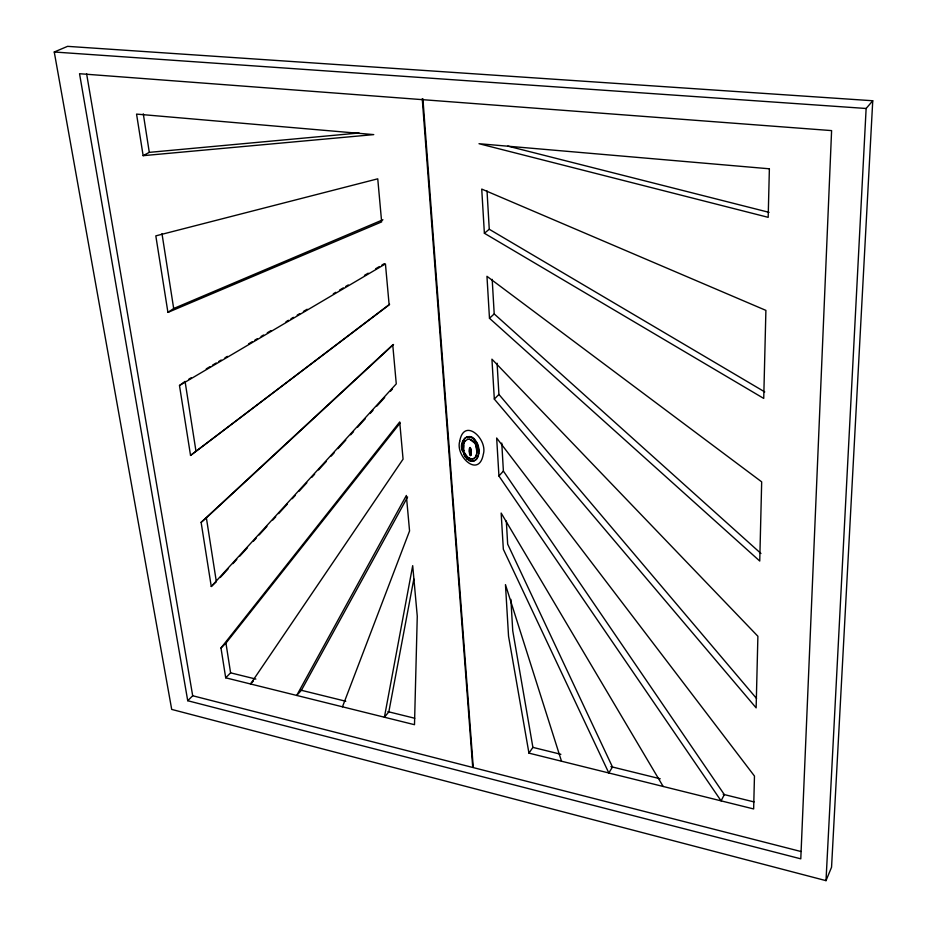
<?xml version="1.0" encoding="UTF-8"?>
<svg xmlns="http://www.w3.org/2000/svg" width="927" height="927" viewBox="0 0 927 927"><rect width="100%" height="100%" fill="white"/><g stroke="black" fill="none" stroke-linecap="round" stroke-linejoin="round"><path stroke-width="1.39" d="M470.928 453.813L471.02 452.399M461.982 447.648L462.144 444.439M463.407 448.019L464.068 443.083M463.558 445.377L463.813 450.638M476.907 452.863C477.428 447.312 474.589 438.506 467.753 439.224M478.541 453.593C479.549 446.629 475.586 436.35 467.312 436.86M826.003 880.65L866.131 108.482L872.747 100.753L67.555 46.35L54.253 52.005L171.704 709.41L826.003 880.65L831.554 867.232L872.747 100.753M470.012 448.552L470.557 455.018L470.116 448.019M471.009 453.315L470.568 455.006M471.067 454.404L470.742 449.456M413.836 578.993L388.83 711.866L384.404 717.231L412.7 565.655L417.266 616.223L414.496 724.694L225.701 677.811L220.985 647.996L399.711 421.959L403.071 459.155L250.545 683.975L253.43 680.963M470.673 454.775L470.719 450.557M470.939 454.068C469.769 459.201 467.88 446.13 470.476 448.077M462.04 444.543L463.906 439.305M477.903 456.397L478.645 453.488M342.469 706.814L409.56 530.962L406.35 495.481L296.698 695.447L301.391 690.302L407.613 496.976M470.951 455.006L470.383 455.69M462.654 441.727L465.493 437.648M463.963 443.199L464.995 441.194M475.447 457.023L477.011 452.758L475.829 445.064M476.49 455.041C473.79 463.245 463.894 456.93 463.917 450.522M476.745 458.691L478.008 456.281M501.762 443.036L503.396 471.078L724.335 794.59L721.09 800.858L498.935 475.991L496.663 438.007L754.462 776.05L753.651 808.947L528.946 753.13L532.898 747.382L512.735 630.742L510.893 599.352M220.985 647.996L225.945 643.106L400.105 423.06M498.935 475.991L503.396 471.078M211.263 586.501L396.269 383.871L392.747 344.867L201.124 522.365L211.263 586.501L216.362 581.762L206.373 517.822L393.546 344.473M220.255 577.509L228.042 568.993M232.909 563.662L236.802 559.398M239.711 556.212L247.497 547.695M253.338 541.298L256.258 538.1M259.178 534.914L266.953 526.397M272.793 520.001L275.713 516.803M278.633 513.616L287.393 504.033M292.26 498.703L295.18 495.505M299.062 491.252L306.849 482.735M311.715 477.405L314.635 474.207M318.529 469.954L326.304 461.437M331.171 456.107L334.091 452.909M337.984 448.656L345.771 440.128M350.638 434.809L353.558 431.611M357.44 427.359L365.226 418.83M370.093 413.512L373.013 410.313M376.907 406.061L384.682 397.532M390.522 391.148L392.469 389.016M464.89 441.31L467.857 439.12M475.157 460.325L476.849 458.575M225.701 677.811L230.591 672.84L225.945 643.106M494.323 399.085L491.936 359.178L757.892 636.27L756.131 707.857L494.323 399.085L498.923 394.438L497.092 363.21M187.729 700.731L79.537 73.72L831.6 130.603L800.789 858.842L187.729 700.731L192.689 695.748L86.582 73.627M489.479 318.274L486.965 276.316L761.681 481.855L759.746 561.032L489.479 318.274L494.207 313.929L492.191 279.34M201.124 522.365L206.373 517.822M484.381 233.256L481.727 189.073L765.899 310.383L763.732 398.425L484.381 233.256L489.259 229.259L487.023 190.939M195.956 451.09L185.064 381.391L179.479 385.516L190.545 455.435L389.641 304.23M190.545 455.435L389.143 304.89L385.435 263.917L179.479 385.516M167.926 312.399L381.646 221.901L377.752 178.818L155.817 235.864L167.926 312.399L173.685 308.517L382.921 219.769M188.807 379.178L191.298 377.706M206.246 368.876L209.989 366.663M212.48 365.192L216.211 362.978M218.702 361.507L221.194 360.035M224.937 357.834L227.428 356.362M248.61 343.847L252.341 341.634M254.832 340.163L257.324 338.691M261.066 336.478L263.558 335.006M267.289 332.793L271.032 330.591M285.979 321.75L288.471 320.278M290.962 318.807L293.453 317.335M297.196 315.134L299.688 313.662M303.419 311.449L307.161 309.236M333.326 293.778L335.817 292.306M339.549 290.093L343.291 287.891M345.783 286.42L348.274 284.948M364.473 275.377L368.204 273.164M375.678 268.749L379.421 266.536M381.912 265.064L384.404 263.592M143.14 155.666L373.755 134.612L136.559 114.102L143.14 155.666L149.293 152.364L359.097 132.99M470.047 447.474L469.525 451.345L470.592 455.481M465.389 437.753L467.417 436.756L471.739 437.474M472.689 458.958L474.253 458.251M473.233 461.194L475.261 460.209M473.338 461.078L471.113 461.229L466.965 458.784M54.253 52.005L866.131 108.482M230.591 672.84L255.875 679.074M300.603 690.105L345.771 701.241M387.915 711.635L414.728 718.251M532.898 747.382L560.881 754.288M610.905 766.629L660.221 778.784M723.187 794.312L754.057 801.925M507.799 146.107L769.074 212.353M192.689 695.748L472.735 767.463L422.248 98.714M800.893 851.496L473.28 767.602L422.909 98.76M469.491 439.178L474.508 442.921M470.962 458.992L467.486 457.081L464.763 453.036M468.946 460.452C479.908 464.948 481.298 447.069 475.818 441.101C469.618 429.943 457.741 441.739 462.48 450.858M489.259 229.259L764.763 391.912M469.016 460.592L465.122 456.559M469.838 447.695L470.267 448.297M494.207 313.929L760.951 553.477M498.923 394.438L756.548 698.471M462.411 450.789L466.884 459.004M473.732 439.143L477.092 444.16L478.622 450.476M663.164 786.467L501.159 513.06L503.338 549.271L608.819 772.967L612.48 767.011L507.672 544.126L506.316 521.032M463.627 453.824L465.018 456.663M561.507 761.218L505.458 584.624L508.541 636.154L528.946 753.13M470.395 448.065L470.684 448.749M470.232 448.239L470.476 448.958M470.568 448.656L470.858 449.595M470.418 448.819L470.649 449.815M462.086 447.544L462.596 450.742M143.279 113.824L149.293 152.364M161.993 233.674L173.685 308.517M470.58 449.618L470.8 450.789M470.881 450.395L470.893 451.831M470.974 451.403L470.939 452.863M459.699 441.356C455.227 456.304 478.877 478.564 483.303 454.288C487.973 439.155 463.952 416.744 459.699 441.356M769.375 168.795L768.182 217.335L479.004 143.708L769.375 168.795"/></g></svg>
